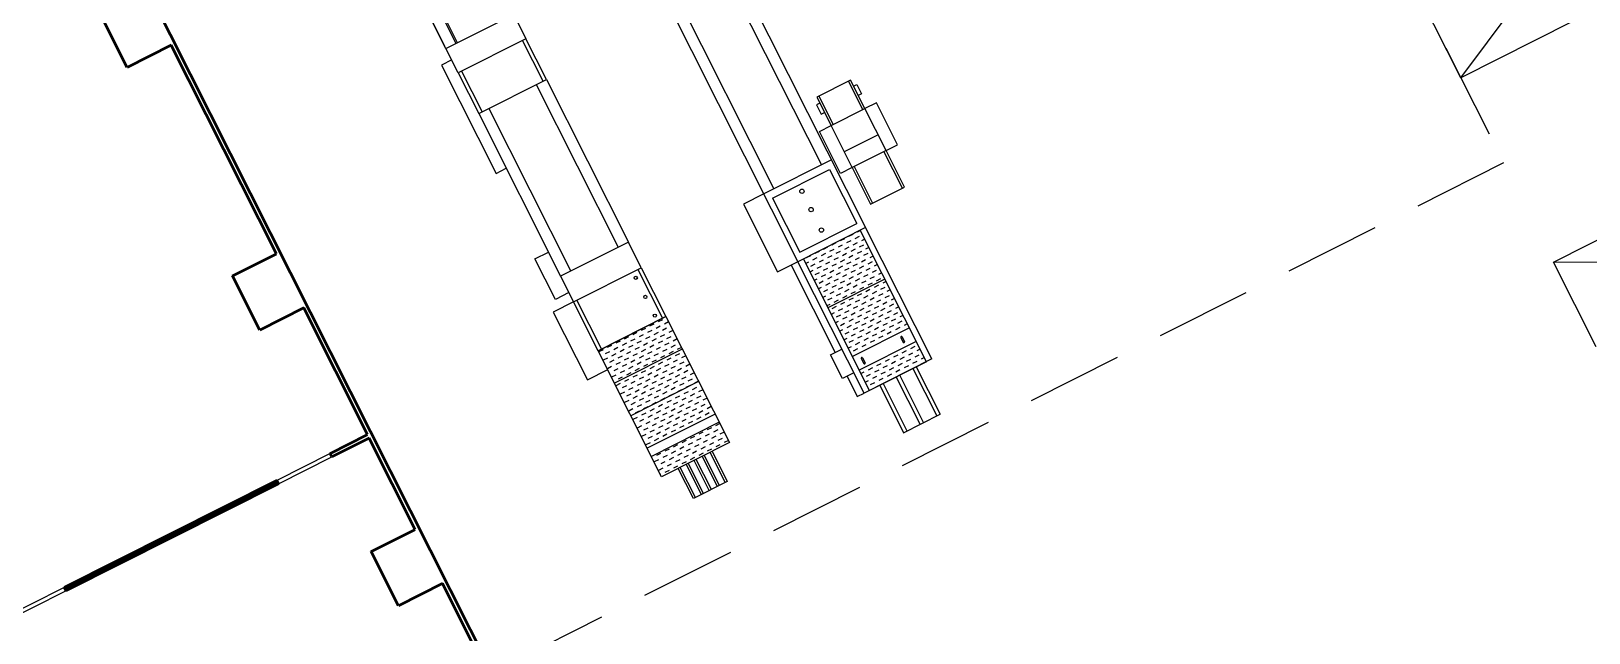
# Model space of a CAD drawing. Header units: inches. Extents: x 725.5 to 800.4, y -655.3 to -591.9.
# Drawn here: x 755.656 to 759.705, y -633.773 to -632.209 of the extents above; entities that cross this region are included whole.
import ezdxf

# ---------------------------------------------------------------- set-up
doc = ezdxf.new("R2010")
doc.units = ezdxf.units.IN
doc.header["$MEASUREMENT"] = 0
doc.linetypes.add('HIDDEN', pattern=[0.375, 0.25, -0.125])
doc.layers.add('023_MUROS_2', color=7, linetype='Continuous')
doc.layers.add('06 textos y cotas', color=4, linetype='Continuous', lineweight=15)
pattern_1 = [(206.73916, (399.903667, -369.707009), (-0.00545941823, -0.01654568078), [0.01232, -0.01232])]

msp = doc.modelspace()

# ---------------------------------------------------------------- hatches: boundary and pattern name
h = msp.add_hatch()
h.set_pattern_fill('DASH', scale=0.09856, angle=206.7392)
h.set_pattern_definition(pattern_1)
h.paths.add_polyline_path([(757.8749, -632.8537), (757.811, -632.7269), (757.6632, -632.8014), (757.727, -632.9282)])
h = msp.add_hatch()
h.set_pattern_fill('DASH', scale=0.09856, angle=206.7392)
h.set_pattern_definition(pattern_1)
h.paths.add_polyline_path([(757.9387, -632.9804), (757.8749, -632.8537), (757.727, -632.9282), (757.7909, -633.0549)])
h = msp.add_hatch()
h.set_pattern_fill('DASH', scale=0.09856, angle=206.7392)
h.set_pattern_definition(pattern_1)
h.paths.add_polyline_path([(757.3485, -633.0357), (757.306, -632.9512), (757.1299, -633.0398), (757.1725, -633.1243)])
h = msp.add_hatch()
h.set_pattern_fill('DASH', scale=0.09856, angle=206.7392)
h.set_pattern_definition(pattern_1)
h.paths.add_polyline_path([(757.3911, -633.1202), (757.3485, -633.0357), (757.1725, -633.1243), (757.2151, -633.2088)])
h = msp.add_hatch()
h.set_pattern_fill('DASH', scale=0.09856, angle=206.7392)
h.set_pattern_definition(pattern_1)
h.paths.add_polyline_path([(757.9831, -633.0684), (757.9565, -633.0156), (757.8086, -633.0901), (757.8352, -633.1429)])
h = msp.add_hatch()
h.set_pattern_fill('DASH', scale=0.09856, angle=206.7392)
h.set_pattern_definition(pattern_1)
h.paths.add_polyline_path([(757.4337, -633.2047), (757.3911, -633.1202), (757.2151, -633.2088), (757.2576, -633.2933)])
h = msp.add_hatch()
h.set_pattern_fill('DASH', scale=0.09856, angle=206.7392)
h.set_pattern_definition(pattern_1)
h.paths.add_polyline_path([(757.4709, -633.2786), (757.4443, -633.2258), (757.2683, -633.3145), (757.2949, -633.3673)])

# ---------------------------------------------------------------- linework, layer by layer
at = {"color": 7}
for p, q in [((757.3187, -631.7146), (757.8251, -632.7198)), ((757.1427, -631.8033), (757.6491, -632.8085)), ((757.4058, -631.9533), (757.71, -632.5571)), ((757.2826, -632.0153), (757.5868, -632.6192)), ((756.6599, -632.1068), (756.7308, -632.2477)), ((756.7344, -632.2547), (756.6599, -632.1068)), ((756.7608, -632.2414), (756.7069, -632.1345)), ((756.7643, -632.2396), (756.7105, -632.1327)), ((759.372, -632.3308), (759.2611, -632.1107)), ((759.372, -632.3308), (759.5103, -632.1452)), ((756.7344, -632.2547), (756.9104, -632.166)), ((756.9104, -632.166), (756.9423, -632.2294)), ((759.6625, -632.1844), (759.372, -632.3308)), ((756.9423, -632.2294), (756.7663, -632.3181)), ((756.9956, -632.335), (756.9423, -632.2294)), ((756.7663, -632.3181), (756.7344, -632.2547)), ((756.9868, -632.3394), (756.9335, -632.2338)), ((756.7492, -632.2842), (756.7228, -632.2975)), ((756.7228, -632.2975), (756.8647, -632.5791)), ((756.7663, -632.3181), (756.8195, -632.4237)), ((756.7751, -632.3136), (756.8283, -632.4193)), ((756.8195, -632.4237), (756.9956, -632.335)), ((756.9692, -632.3483), (757.182, -632.7708)), ((756.9956, -632.335), (757.2084, -632.7575)), ((757.7858, -632.3366), (757.6983, -632.3807)), ((757.8178, -632.4132), (757.7805, -632.3393)), ((757.8231, -632.4106), (757.7858, -632.3366)), ((757.7935, -632.3524), (757.8023, -632.348)), ((757.8023, -632.348), (757.8144, -632.372)), ((757.6983, -632.3807), (757.7351, -632.4549)), ((757.7035, -632.3781), (757.7404, -632.4523)), ((757.8144, -632.372), (757.8058, -632.3763)), ((756.8195, -632.4237), (757.0324, -632.8462)), ((756.8459, -632.4104), (757.0588, -632.8329)), ((757.7062, -632.3964), (757.6974, -632.4009)), ((757.6974, -632.4009), (757.7095, -632.4249)), ((757.7095, -632.4249), (757.718, -632.4206)), ((757.7351, -632.4549), (757.8231, -632.4106)), ((757.853, -632.3955), (757.8231, -632.4106)), ((757.8781, -632.5197), (757.8231, -632.4106)), ((757.908, -632.5046), (757.853, -632.3955)), ((757.7051, -632.47), (757.7351, -632.4549)), ((757.7601, -632.5791), (757.7051, -632.47)), ((757.79, -632.564), (757.7351, -632.4549)), ((757.8576, -632.4791), (757.7696, -632.5234)), ((757.8781, -632.5197), (757.908, -632.5046)), ((757.7364, -632.5438), (757.5604, -632.6325)), ((757.8781, -632.5197), (757.79, -632.564)), ((757.9207, -632.6174), (757.8728, -632.5224)), ((757.926, -632.6148), (757.8781, -632.5197)), ((756.8647, -632.5791), (756.8911, -632.5658)), ((757.5833, -632.643), (757.7312, -632.5685)), ((757.7312, -632.5685), (757.8022, -632.7093)), ((757.79, -632.564), (757.7601, -632.5791)), ((757.79, -632.564), (757.8379, -632.6591)), ((757.7953, -632.5614), (757.8432, -632.6564)), ((757.5604, -632.6325), (757.5076, -632.6591)), ((757.8379, -632.6591), (757.926, -632.6148)), ((757.5076, -632.6591), (757.5963, -632.8351)), ((757.5833, -632.643), (757.6543, -632.7838)), ((759.6132, -632.8096), (759.9037, -632.6633)), ((757.6543, -632.7838), (757.8022, -632.7093)), ((757.8251, -632.7198), (757.6491, -632.8085)), ((757.9831, -633.0684), (757.811, -632.7269)), ((757.9972, -633.0613), (757.8251, -632.7198)), ((756.9655, -632.8011), (757.0007, -632.7834)), ((757.2084, -632.7575), (757.0324, -632.8462)), ((757.2421, -632.8244), (757.2084, -632.7575)), ((757.0187, -632.9068), (756.9655, -632.8011)), ((757.0661, -632.9131), (757.2421, -632.8244)), ((757.2333, -632.8288), (757.2972, -632.9556)), ((757.2421, -632.8244), (757.306, -632.9512)), ((757.5963, -632.8351), (757.6632, -632.8014)), ((757.6315, -632.8174), (757.7459, -633.0445)), ((757.8211, -633.15), (757.6491, -632.8085)), ((757.8352, -633.1429), (757.6632, -632.8014)), ((759.6132, -632.8096), (759.8446, -632.8089)), ((759.7241, -633.0296), (759.6132, -632.8096)), ((757.0324, -632.8462), (757.0661, -632.9131)), ((757.8749, -632.8537), (757.727, -632.9282)), ((757.0661, -632.9131), (757.0133, -632.9397)), ((757.0539, -632.889), (757.0187, -632.9068)), ((757.1299, -633.0398), (757.0661, -632.9131)), ((757.1387, -633.0354), (757.0749, -632.9087)), ((757.0133, -632.9397), (757.102, -633.1157)), ((757.306, -632.9512), (757.1299, -633.0398)), ((757.1299, -633.0398), (757.306, -632.9512)), ((757.306, -632.9512), (757.4709, -633.2786)), ((757.9387, -632.9804), (757.7909, -633.0549)), ((757.2949, -633.3673), (757.1299, -633.0398)), ((757.3485, -633.0357), (757.1725, -633.1243)), ((757.7336, -633.0507), (757.7635, -633.0356)), ((757.9565, -633.0156), (757.8086, -633.0901)), ((757.9165, -633.0055), (757.923, -633.0184)), ((757.9201, -633.0038), (757.9265, -633.0166)), ((757.7646, -633.1123), (757.7336, -633.0507)), ((757.8138, -633.0604), (757.8204, -633.0735)), ((757.8173, -633.0586), (757.8239, -633.0717)), ((757.9972, -633.0613), (757.8211, -633.15)), ((757.9831, -633.0684), (757.8352, -633.1429)), ((757.102, -633.1157), (757.1548, -633.0891)), ((757.3911, -633.1202), (757.2151, -633.2088)), ((757.7945, -633.0972), (757.7646, -633.1123)), ((757.7769, -633.1061), (757.8035, -633.1589)), ((757.9668, -633.2311), (757.9048, -633.1079)), ((757.9756, -633.2267), (757.9136, -633.1035)), ((757.9479, -633.0862), (758.01, -633.2094)), ((757.9567, -633.0817), (758.0188, -633.205)), ((757.8035, -633.1589), (757.8211, -633.15)), ((757.8616, -633.1296), (757.9237, -633.2529)), ((757.8704, -633.1252), (757.9325, -633.2484)), ((757.4337, -633.2047), (757.2576, -633.2933)), ((757.4443, -633.2258), (757.2683, -633.3145)), ((757.9237, -633.2529), (758.0188, -633.205)), ((757.4709, -633.2786), (757.2949, -633.3673)), ((756.4337, -633.3068), (756.2946, -633.3768)), ((756.299, -633.3856), (756.4381, -633.3156)), ((757.4241, -633.4009), (757.3844, -633.3222)), ((757.4399, -633.3929), (757.4003, -633.3142)), ((757.4452, -633.3902), (757.4056, -633.3115)), ((757.4205, -633.304), (757.4602, -633.3827)), ((757.4258, -633.3013), (757.4655, -633.38)), ((757.3775, -633.4244), (757.3378, -633.3457)), ((757.3827, -633.4217), (757.3431, -633.343)), ((757.3986, -633.4137), (757.3589, -633.335)), ((757.4039, -633.4111), (757.3642, -633.3324)), ((757.4188, -633.4035), (757.3792, -633.3248)), ((757.4655, -633.38), (757.3775, -633.4244)), ((755.7418, -633.6553), (755.5693, -633.7422)), ((755.5737, -633.751), (755.7462, -633.6641))]:
    msp.add_line(p, q, dxfattribs=at)
for centre, radius in [((757.6596, -632.6256), 0.0056), ((757.6835, -632.6731), 0.0056), ((757.7103, -632.7263), 0.0056), ((757.2277, -632.8506), 0.00412), ((757.2526, -632.9), 0.00412), ((757.2771, -632.9486), 0.00412)]:
    msp.add_circle(centre, radius, dxfattribs=at)
for centre, radius, start, end in [((757.9184, -633.0049), 0.00199, 33.6161, 199.8622), ((757.9244, -633.0168), 0.0021, 226.9013, 6.5771), ((757.8156, -633.0596), 0.00198, 30.8732, 202.6052), ((757.8219, -633.072), 0.00207, 224.1745, 9.3038)]:
    msp.add_arc(centre, radius, start, end, dxfattribs=at)
at = {"layer": '023_MUROS_2', "color": 7, "lineweight": 50}
for p, q in [((755.185, -630.5654), (756.8532, -633.8767)), ((755.9061, -632.3034), (755.8351, -632.1626)), ((756.0205, -632.2457), (755.9061, -632.3034)), ((756.2937, -632.7879), (756.0205, -632.2457)), ((756.1792, -632.8456), (756.2937, -632.7879)), ((756.2502, -632.9864), (756.1792, -632.8456)), ((756.3646, -632.9288), (756.2502, -632.9864)), ((756.5305, -633.258), (756.3646, -632.9288)), ((756.4337, -633.3068), (756.5305, -633.258)), ((756.5349, -633.2668), (756.4381, -633.3156)), ((756.6546, -633.5044), (756.5349, -633.2668)), ((756.4381, -633.3156), (756.4337, -633.3068)), ((756.2946, -633.3768), (755.7418, -633.6553)), ((756.2946, -633.3768), (755.7418, -633.6553)), ((756.2968, -633.3812), (755.744, -633.6597)), ((756.299, -633.3856), (755.7462, -633.6641)), ((756.2946, -633.3768), (756.299, -633.3856)), ((756.5402, -633.5621), (756.6546, -633.5044)), ((756.6112, -633.7029), (756.5402, -633.5621)), ((756.7256, -633.6453), (756.6112, -633.7029)), ((756.8072, -633.8072), (756.7256, -633.6453)), ((755.7418, -633.6553), (755.7462, -633.6641))]:
    msp.add_line(p, q, dxfattribs=at)
at = {"layer": '06 textos y cotas', "color": 7, "linetype": 'HIDDEN', "lineweight": -3}
for p, q in [((758.9955, -631.5835), (759.4833, -632.5517)), ((759.4833, -632.5517), (756.8532, -633.8767))]:
    msp.add_line(p, q, dxfattribs=at)

doc.saveas('drawing.dxf')
